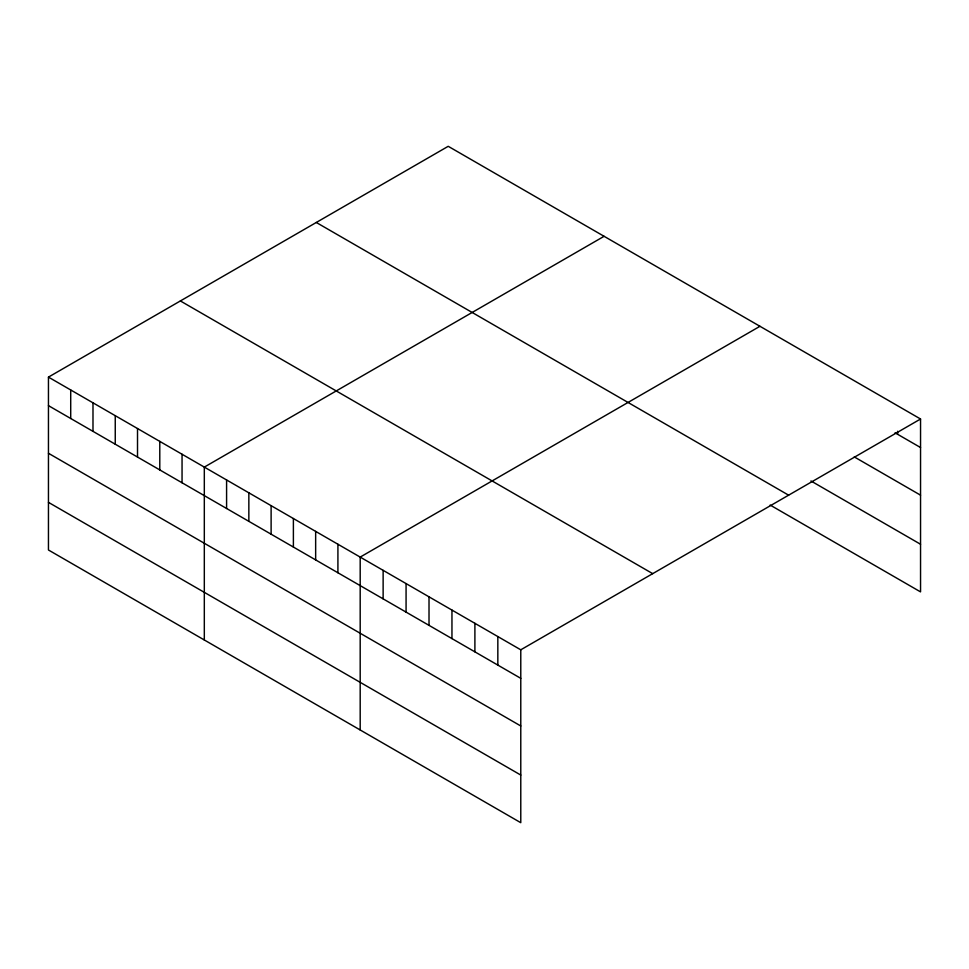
<?xml version="1.0" encoding="UTF-8"?>
<svg xmlns="http://www.w3.org/2000/svg" width="969" height="969" viewBox="0 0 969 969"><rect width="100%" height="100%" fill="white"/><g stroke="black" fill="none" stroke-linecap="round" stroke-linejoin="round"><path stroke-width="1.45" d="M48.45 377.111L520.777 649.811L520.777 822.693L48.45 549.992L48.45 377.111L448.223 146.307L920.55 419.008L920.55 591.889L770.149 505.055M604.087 236.303L204.314 467.106L204.314 639.988M759.962 326.287L360.189 557.09L360.189 729.972M520.777 649.811L920.55 419.008M895.065 432.816L920.55 447.533M854.27 456.908L920.55 495.171M810.944 480.963L920.55 544.251M316.294 222.47L788.621 495.171M180.379 300.947L652.706 573.648M48.45 405.636L520.777 678.336M48.45 453.274L520.777 725.975M48.45 502.354L520.777 775.055M897.609 431.278L897.609 434.282M497.836 636.56L497.836 665.097M474.895 623.321L474.895 651.846M451.954 610.07L451.954 638.595M429.013 596.831L429.013 625.356M406.072 583.58L406.072 612.105M383.13 570.341L383.13 598.866M337.915 544.239L337.915 572.764M315.652 531.387L315.652 559.912M293.389 518.524L293.389 547.049M271.114 505.673L271.114 534.198M248.851 492.821L248.851 521.346M226.589 479.958L226.589 508.483M182.051 454.243L182.051 482.78M159.788 441.392L159.788 469.917M137.513 428.54L137.513 457.065M115.25 415.677L115.25 444.202M92.988 402.825L92.988 431.35M70.713 389.974L70.713 418.499"/></g></svg>
